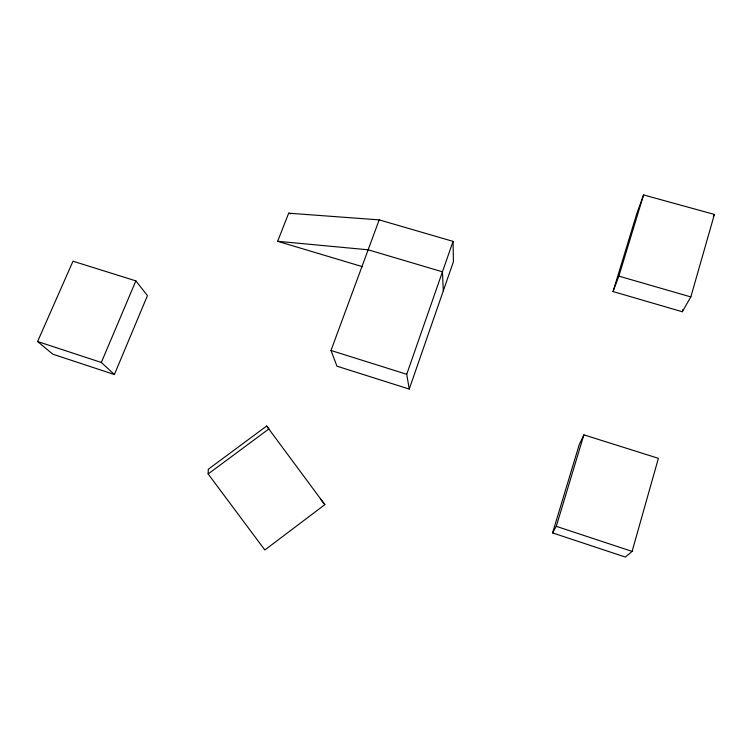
<?xml version="1.0" encoding="UTF-8"?>
<svg xmlns="http://www.w3.org/2000/svg" width="752" height="752" viewBox="0 0 752 752"><rect width="100%" height="100%" fill="white"/><g stroke="black" fill="none" stroke-linecap="round" stroke-linejoin="round"><path stroke-width="1.13" d="M208.154 473.948L208.276 469.267L266.64 426.036L268.915 428.913L208.154 473.948L264.845 549.985L324.855 504.648L266.64 426.036M632.103 551.404L658.385 458.325L583.881 434.844L579.19 444.789L552.579 532.905L625.354 557.063L632.103 551.404L556.283 526.325L552.579 532.905M682.29 311.742L690.834 296.918L714.4 214.423L643.59 194.937L637 212.995L613.04 291.55L682.29 311.742L682.929 309.495M556.283 526.325L583.881 434.844M613.04 291.55L618.849 276.125L643.59 194.937M379.187 219.875L331.002 350.479L336.952 366.186L409.248 389.075L453.428 261.658L453.061 241.373L379.187 219.875L288.683 213.192L277.657 241.298L362.285 266.622M409.248 389.075L406.729 374.289L453.061 241.373M114.398 374.515L147.448 295.611L135.858 280.881L73 261.207L37.6 341.53L52.819 354.201L114.398 374.515L101.332 362.464L37.6 341.53M101.332 362.464L135.858 280.881M713.31 216.491L714.4 214.423M277.657 241.298L368.151 249.796L442.449 271.81L443.304 290.864M618.849 276.125L690.834 296.918M288.683 213.192L290.921 213.85M331.002 350.479L406.729 374.289M320.399 498.83L324.855 504.648"/></g></svg>
